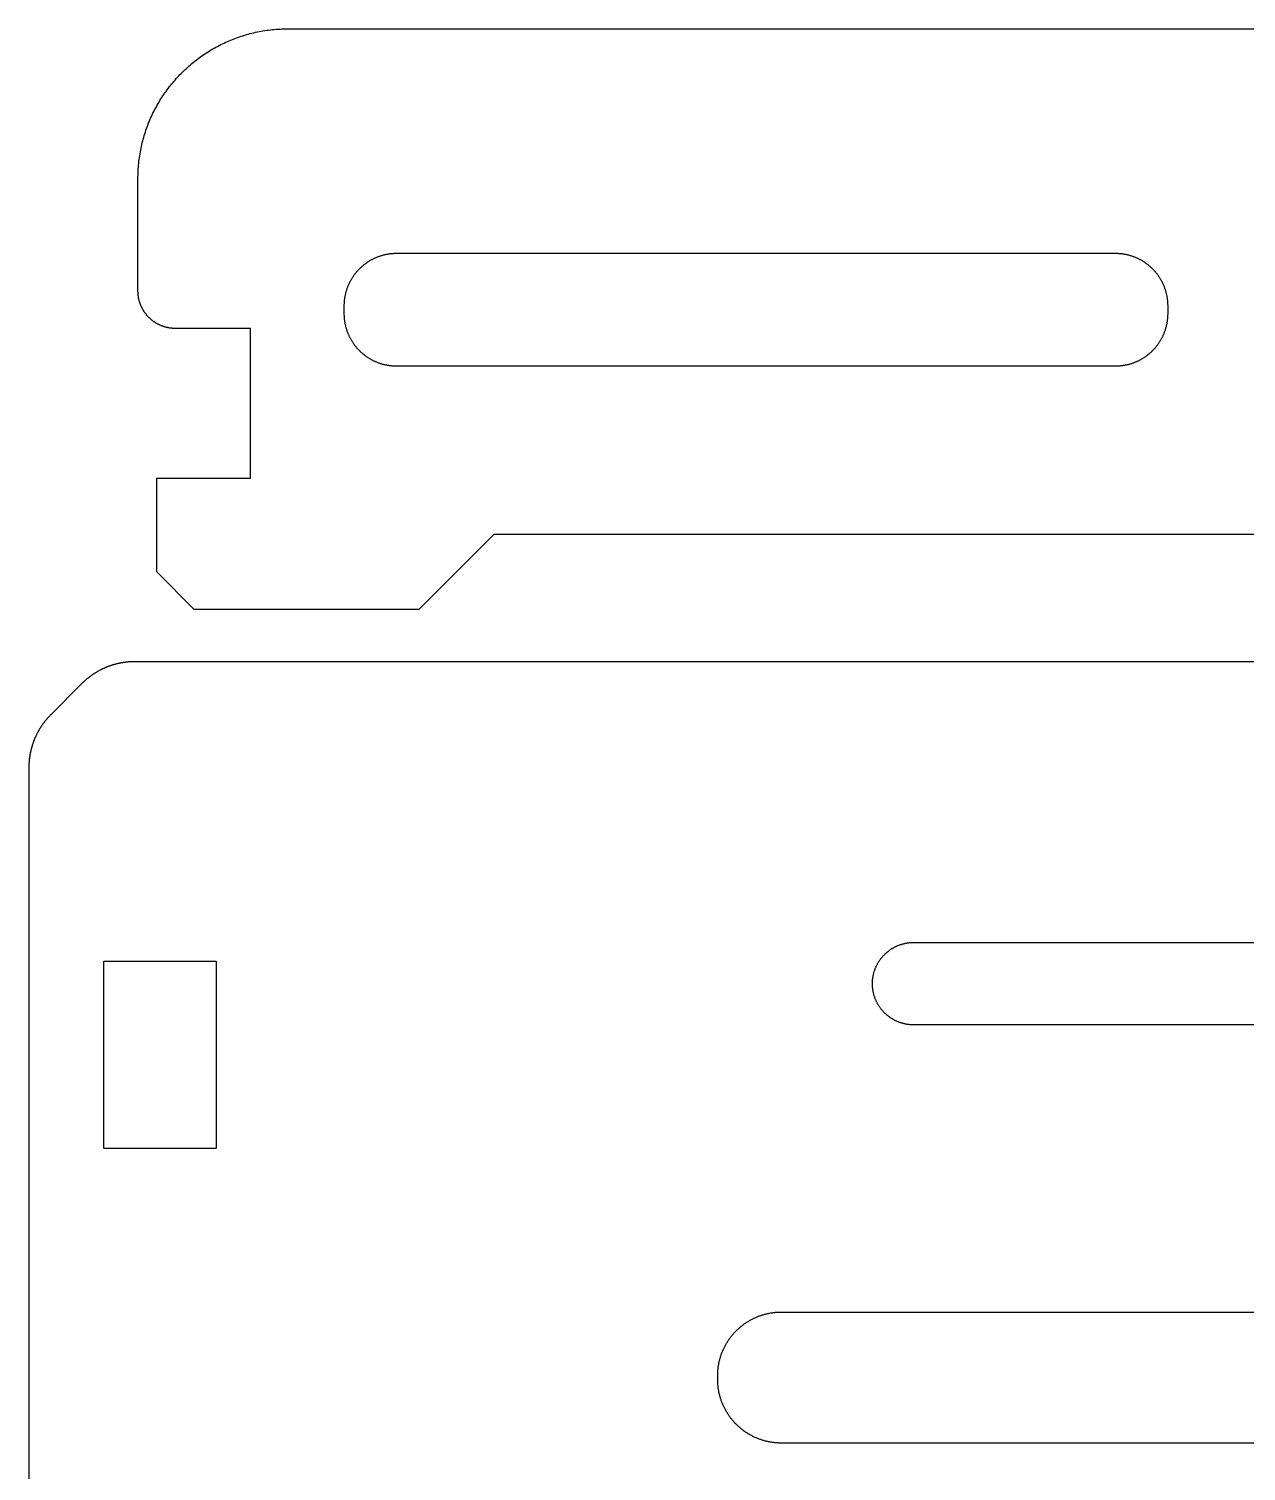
# Model space of a CAD drawing. Extents: x -66 to 66, y -41 to 41.
# Drawn here: x -65.5 to -33, y 1.94 to 40.45 of the extents above; entities that cross this region are included whole.
import ezdxf

# ---------------------------------------------------------------- set-up
doc = ezdxf.new("R2010")
doc.units = 0
doc.layers.add('LAYER_1', color=7, linetype='CONTINUOUS')

# ---------------------------------------------------------------- blocks, each defined once
blk = doc.blocks.new('BLOCK_3')
at = {"layer": 'LAYER_1', "color": 7}
blk.add_polyline3d([(-61.5864, 32.4474, 0), (-61.5994, 32.4475, 0), (-61.6124, 32.4477, 0), (-61.6254, 32.4481, 0), (-61.6383, 32.4487, 0), (-61.6511, 32.4494, 0), (-61.664, 32.4503, 0), (-61.6767, 32.4514, 0), (-61.6895, 32.4526, 0), (-61.7021, 32.454, 0), (-61.7148, 32.4555, 0), (-61.7274, 32.4572, 0), (-61.7399, 32.4591, 0), (-61.7524, 32.4611, 0), (-61.7648, 32.4632, 0), (-61.7772, 32.4656, 0), (-61.7895, 32.468, 0), (-61.8018, 32.4706, 0), (-61.814, 32.4734, 0), (-61.8261, 32.4763, 0), (-61.8382, 32.4793, 0), (-61.8503, 32.4826, 0), (-61.8622, 32.4859, 0), (-61.8742, 32.4894, 0), (-61.886, 32.493, 0), (-61.8978, 32.4968, 0), (-61.9095, 32.5007, 0), (-61.9212, 32.5048, 0), (-61.9328, 32.509, 0), (-61.9443, 32.5133, 0), (-61.9558, 32.5178, 0), (-61.9672, 32.5224, 0), (-61.9785, 32.5272, 0), (-61.9897, 32.532, 0), (-62.0009, 32.5371, 0), (-62.012, 32.5422, 0), (-62.0231, 32.5475, 0), (-62.034, 32.5529, 0), (-62.0449, 32.5584, 0), (-62.0557, 32.5641, 0), (-62.0664, 32.5699, 0), (-62.0771, 32.5758, 0), (-62.0876, 32.5819, 0), (-62.0981, 32.588, 0), (-62.1085, 32.5943, 0), (-62.1188, 32.6007, 0), (-62.1291, 32.6073, 0), (-62.1392, 32.6139, 0), (-62.1493, 32.6207, 0), (-62.1593, 32.6276, 0), (-62.1692, 32.6346, 0), (-62.179, 32.6418, 0), (-62.1887, 32.649, 0), (-62.1983, 32.6564, 0), (-62.2078, 32.6638, 0), (-62.2173, 32.6714, 0), (-62.2266, 32.6791, 0), (-62.2358, 32.6869, 0), (-62.245, 32.6948, 0), (-62.254, 32.7029, 0), (-62.263, 32.711, 0), (-62.2718, 32.7192, 0), (-62.2806, 32.7276, 0), (-62.2892, 32.736, 0), (-62.2978, 32.7446, 0), (-62.3062, 32.7532, 0), (-62.3146, 32.762, 0), (-62.3228, 32.7708, 0), (-62.3309, 32.7798, 0), (-62.339, 32.7888, 0), (-62.3469, 32.798, 0), (-62.3547, 32.8072, 0), (-62.3624, 32.8166, 0), (-62.37, 32.826, 0), (-62.3774, 32.8355, 0), (-62.3848, 32.8451, 0), (-62.392, 32.8548, 0), (-62.3992, 32.8646, 0), (-62.4062, 32.8745, 0), (-62.4131, 32.8845, 0), (-62.4199, 32.8946, 0), (-62.4265, 32.9047, 0), (-62.4331, 32.915, 0), (-62.4395, 32.9253, 0), (-62.4458, 32.9357, 0), (-62.4519, 32.9462, 0), (-62.458, 32.9567, 0), (-62.4639, 32.9674, 0), (-62.4697, 32.9781, 0), (-62.4754, 32.9889, 0), (-62.4809, 32.9998, 0), (-62.4863, 33.0107, 0), (-62.4916, 33.0218, 0), (-62.4967, 33.0329, 0), (-62.5018, 33.0441, 0), (-62.5066, 33.0553, 0), (-62.5114, 33.0666, 0), (-62.516, 33.078, 0), (-62.5205, 33.0895, 0), (-62.5248, 33.101, 0), (-62.529, 33.1126, 0), (-62.5331, 33.1243, 0), (-62.537, 33.136, 0), (-62.5408, 33.1478, 0), (-62.5444, 33.1596, 0), (-62.5479, 33.1716, 0), (-62.5512, 33.1835, 0), (-62.5545, 33.1956, 0), (-62.5575, 33.2077, 0), (-62.5604, 33.2198, 0), (-62.5632, 33.232, 0), (-62.5658, 33.2443, 0), (-62.5683, 33.2566, 0), (-62.5706, 33.269, 0), (-62.5727, 33.2814, 0), (-62.5747, 33.2939, 0), (-62.5766, 33.3064, 0), (-62.5783, 33.319, 0), (-62.5798, 33.3317, 0), (-62.5812, 33.3443, 0), (-62.5824, 33.3571, 0), (-62.5835, 33.3698, 0), (-62.5844, 33.3827, 0), (-62.5851, 33.3955, 0), (-62.5857, 33.4084, 0), (-62.5861, 33.4214, 0), (-62.5863, 33.4344, 0), (-62.5864, 33.4474, 0)], dxfattribs=at)
blk = doc.blocks.new('BLOCK_4')
at = {"layer": 'LAYER_1', "color": 7}
blk.add_lwpolyline([(-62.586, 33.447), (-62.586, 36.447)], dxfattribs=at)
blk = doc.blocks.new('BLOCK_5')
at = {"layer": 'LAYER_1', "color": 7}
blk.add_polyline3d([(-62.5864, 36.4474, 0), (-62.5861, 36.4995, 0), (-62.5851, 36.5514, 0), (-62.5834, 36.6032, 0), (-62.5811, 36.6548, 0), (-62.5782, 36.7063, 0), (-62.5746, 36.7575, 0), (-62.5703, 36.8086, 0), (-62.5654, 36.8595, 0), (-62.5599, 36.9102, 0), (-62.5538, 36.9608, 0), (-62.547, 37.0111, 0), (-62.5396, 37.0612, 0), (-62.5316, 37.1112, 0), (-62.523, 37.1609, 0), (-62.5137, 37.2104, 0), (-62.5039, 37.2597, 0), (-62.4934, 37.3087, 0), (-62.4824, 37.3576, 0), (-62.4708, 37.4062, 0), (-62.4585, 37.4546, 0), (-62.4457, 37.5027, 0), (-62.4323, 37.5506, 0), (-62.4184, 37.5983, 0), (-62.4038, 37.6457, 0), (-62.3887, 37.6929, 0), (-62.373, 37.7398, 0), (-62.3568, 37.7865, 0), (-62.34, 37.8328, 0), (-62.3226, 37.879, 0), (-62.3047, 37.9248, 0), (-62.2863, 37.9704, 0), (-62.2673, 38.0157, 0), (-62.2478, 38.0607, 0), (-62.2277, 38.1054, 0), (-62.2071, 38.1498, 0), (-62.186, 38.1939, 0), (-62.1643, 38.2378, 0), (-62.1422, 38.2813, 0), (-62.1195, 38.3245, 0), (-62.0963, 38.3674, 0), (-62.0727, 38.41, 0), (-62.0485, 38.4522, 0), (-62.0238, 38.4942, 0), (-61.9986, 38.5358, 0), (-61.973, 38.5771, 0), (-61.9468, 38.618, 0), (-61.9202, 38.6586, 0), (-61.8931, 38.6989, 0), (-61.8655, 38.7388, 0), (-61.8374, 38.7783, 0), (-61.8089, 38.8175, 0), (-61.7799, 38.8564, 0), (-61.7505, 38.8949, 0), (-61.7206, 38.933, 0), (-61.6903, 38.9707, 0), (-61.6595, 39.008, 0), (-61.6283, 39.045, 0), (-61.5966, 39.0816, 0), (-61.5645, 39.1178, 0), (-61.532, 39.1536, 0), (-61.499, 39.189, 0), (-61.4657, 39.2241, 0), (-61.4319, 39.2587, 0), (-61.3977, 39.2929, 0), (-61.3631, 39.3266, 0), (-61.3281, 39.36, 0), (-61.2927, 39.393, 0), (-61.2569, 39.4255, 0), (-61.2207, 39.4576, 0), (-61.1841, 39.4892, 0), (-61.1471, 39.5205, 0), (-61.1097, 39.5512, 0), (-61.072, 39.5816, 0), (-61.0339, 39.6115, 0), (-60.9954, 39.6409, 0), (-60.9566, 39.6699, 0), (-60.9174, 39.6984, 0), (-60.8778, 39.7264, 0), (-60.8379, 39.754, 0), (-60.7977, 39.7811, 0), (-60.7571, 39.8078, 0), (-60.7161, 39.8339, 0), (-60.6748, 39.8596, 0), (-60.6332, 39.8848, 0), (-60.5913, 39.9094, 0), (-60.549, 39.9336, 0), (-60.5064, 39.9573, 0), (-60.4635, 39.9805, 0), (-60.4203, 40.0032, 0), (-60.3768, 40.0253, 0), (-60.333, 40.0469, 0), (-60.2888, 40.0681, 0), (-60.2444, 40.0887, 0), (-60.1997, 40.1087, 0), (-60.1547, 40.1282, 0), (-60.1094, 40.1472, 0), (-60.0638, 40.1657, 0), (-60.018, 40.1836, 0), (-59.9719, 40.2009, 0), (-59.9255, 40.2177, 0), (-59.8788, 40.234, 0), (-59.8319, 40.2497, 0), (-59.7848, 40.2648, 0), (-59.7374, 40.2793, 0), (-59.6897, 40.2933, 0), (-59.6418, 40.3067, 0), (-59.5936, 40.3195, 0), (-59.5452, 40.3317, 0), (-59.4966, 40.3434, 0), (-59.4478, 40.3544, 0), (-59.3987, 40.3649, 0), (-59.3494, 40.3747, 0), (-59.2999, 40.3839, 0), (-59.2502, 40.3926, 0), (-59.2003, 40.4006, 0), (-59.1501, 40.408, 0), (-59.0998, 40.4147, 0), (-59.0493, 40.4209, 0), (-58.9986, 40.4264, 0), (-58.9477, 40.4313, 0), (-58.8966, 40.4355, 0), (-58.8453, 40.4391, 0), (-58.7939, 40.4421, 0), (-58.7423, 40.4444, 0), (-58.6905, 40.4461, 0), (-58.6385, 40.447, 0), (-58.5864, 40.4474, 0)], dxfattribs=at)
blk = doc.blocks.new('BLOCK_6')
at = {"layer": 'LAYER_1', "color": 7}
blk.add_lwpolyline([(-58.586, 40.447), (-5.586, 40.447)], dxfattribs=at)
blk = doc.blocks.new('BLOCK_17')
at = {"layer": 'LAYER_1', "color": 7}
blk.add_lwpolyline([(-11.381, 26.947), (-53.086, 26.947)], dxfattribs=at)
blk = doc.blocks.new('BLOCK_18')
at = {"layer": 'LAYER_1', "color": 7}
blk.add_lwpolyline([(-53.086, 26.947), (-55.086, 24.947)], dxfattribs=at)
blk = doc.blocks.new('BLOCK_19')
at = {"layer": 'LAYER_1', "color": 7}
blk.add_lwpolyline([(-55.086, 24.947), (-61.086, 24.947)], dxfattribs=at)
blk = doc.blocks.new('BLOCK_20')
at = {"layer": 'LAYER_1', "color": 7}
blk.add_lwpolyline([(-61.086, 24.947), (-62.086, 25.947)], dxfattribs=at)
blk = doc.blocks.new('BLOCK_21')
at = {"layer": 'LAYER_1', "color": 7}
blk.add_lwpolyline([(-62.086, 25.947), (-62.086, 28.447)], dxfattribs=at)
blk = doc.blocks.new('BLOCK_22')
at = {"layer": 'LAYER_1', "color": 7}
blk.add_lwpolyline([(-62.086, 28.447), (-59.586, 28.447)], dxfattribs=at)
blk = doc.blocks.new('BLOCK_23')
at = {"layer": 'LAYER_1', "color": 7}
blk.add_lwpolyline([(-59.586, 28.447), (-59.586, 32.447)], dxfattribs=at)
blk = doc.blocks.new('BLOCK_24')
at = {"layer": 'LAYER_1', "color": 7}
blk.add_lwpolyline([(-59.586, 32.447), (-61.586, 32.447)], dxfattribs=at)
blk = doc.blocks.new('BLOCK_49')
at = {"layer": 'LAYER_1', "color": 1}
blk.add_lwpolyline([(-36.486, 34.447), (-55.686, 34.447)], dxfattribs=at)
blk = doc.blocks.new('BLOCK_50')
at = {"layer": 'LAYER_1', "color": 1}
blk.add_polyline3d([(-55.6864, 34.4474, 0), (-55.7047, 34.4473, 0), (-55.7228, 34.4469, 0), (-55.741, 34.4463, 0), (-55.759, 34.4455, 0), (-55.777, 34.4445, 0), (-55.795, 34.4432, 0), (-55.8129, 34.4417, 0), (-55.8307, 34.44, 0), (-55.8484, 34.4381, 0), (-55.8661, 34.436, 0), (-55.8837, 34.4336, 0), (-55.9013, 34.431, 0), (-55.9187, 34.4282, 0), (-55.9361, 34.4252, 0), (-55.9535, 34.4219, 0), (-55.9707, 34.4185, 0), (-55.9879, 34.4148, 0), (-56.005, 34.411, 0), (-56.022, 34.4069, 0), (-56.0389, 34.4026, 0), (-56.0558, 34.3981, 0), (-56.0726, 34.3934, 0), (-56.0892, 34.3886, 0), (-56.1058, 34.3835, 0), (-56.1224, 34.3782, 0), (-56.1388, 34.3727, 0), (-56.1551, 34.367, 0), (-56.1713, 34.3611, 0), (-56.1875, 34.3551, 0), (-56.2035, 34.3488, 0), (-56.2195, 34.3423, 0), (-56.2353, 34.3357, 0), (-56.2511, 34.3288, 0), (-56.2667, 34.3218, 0), (-56.2823, 34.3146, 0), (-56.2977, 34.3072, 0), (-56.3131, 34.2997, 0), (-56.3283, 34.2919, 0), (-56.3434, 34.284, 0), (-56.3584, 34.2759, 0), (-56.3733, 34.2676, 0), (-56.3881, 34.2591, 0), (-56.4028, 34.2505, 0), (-56.4174, 34.2416, 0), (-56.4318, 34.2327, 0), (-56.4461, 34.2235, 0), (-56.4604, 34.2142, 0), (-56.4744, 34.2047, 0), (-56.4884, 34.1951, 0), (-56.5023, 34.1852, 0), (-56.516, 34.1753, 0), (-56.5296, 34.1651, 0), (-56.543, 34.1548, 0), (-56.5564, 34.1443, 0), (-56.5696, 34.1337, 0), (-56.5827, 34.123, 0), (-56.5956, 34.112, 0), (-56.6084, 34.1009, 0), (-56.6211, 34.0897, 0), (-56.6336, 34.0783, 0), (-56.646, 34.0668, 0), (-56.6583, 34.0551, 0), (-56.6704, 34.0433, 0), (-56.6823, 34.0313, 0), (-56.6942, 34.0192, 0), (-56.7058, 34.007, 0), (-56.7174, 33.9946, 0), (-56.7288, 33.982, 0), (-56.74, 33.9694, 0), (-56.7511, 33.9566, 0), (-56.762, 33.9436, 0), (-56.7728, 33.9305, 0), (-56.7834, 33.9173, 0), (-56.7938, 33.904, 0), (-56.8042, 33.8905, 0), (-56.8143, 33.8769, 0), (-56.8243, 33.8632, 0), (-56.8341, 33.8494, 0), (-56.8437, 33.8354, 0), (-56.8532, 33.8213, 0), (-56.8626, 33.8071, 0), (-56.8717, 33.7928, 0), (-56.8807, 33.7783, 0), (-56.8895, 33.7638, 0), (-56.8981, 33.7491, 0), (-56.9066, 33.7343, 0), (-56.9149, 33.7194, 0), (-56.923, 33.7044, 0), (-56.9309, 33.6892, 0), (-56.9387, 33.674, 0), (-56.9463, 33.6587, 0), (-56.9537, 33.6432, 0), (-56.9609, 33.6277, 0), (-56.9679, 33.612, 0), (-56.9747, 33.5963, 0), (-56.9814, 33.5804, 0), (-56.9878, 33.5645, 0), (-56.9941, 33.5484, 0), (-57.0002, 33.5323, 0), (-57.006, 33.5161, 0), (-57.0117, 33.4997, 0), (-57.0172, 33.4833, 0), (-57.0225, 33.4668, 0), (-57.0276, 33.4502, 0), (-57.0325, 33.4335, 0), (-57.0372, 33.4168, 0), (-57.0417, 33.3999, 0), (-57.0459, 33.383, 0), (-57.05, 33.366, 0), (-57.0539, 33.3489, 0), (-57.0575, 33.3317, 0), (-57.061, 33.3144, 0), (-57.0642, 33.2971, 0), (-57.0672, 33.2797, 0), (-57.07, 33.2622, 0), (-57.0726, 33.2447, 0), (-57.075, 33.2271, 0), (-57.0771, 33.2094, 0), (-57.0791, 33.1916, 0), (-57.0808, 33.1738, 0), (-57.0823, 33.1559, 0), (-57.0835, 33.138, 0), (-57.0846, 33.12, 0), (-57.0854, 33.1019, 0), (-57.086, 33.0838, 0), (-57.0863, 33.0656, 0), (-57.0864, 33.0474, 0)], dxfattribs=at)
blk = doc.blocks.new('BLOCK_51')
at = {"layer": 'LAYER_1', "color": 1}
blk.add_lwpolyline([(-57.086, 33.047), (-57.086, 32.847)], dxfattribs=at)
blk = doc.blocks.new('BLOCK_52')
at = {"layer": 'LAYER_1', "color": 1}
blk.add_polyline3d([(-57.0864, 32.8474, 0), (-57.0863, 32.8291, 0), (-57.086, 32.811, 0), (-57.0854, 32.7928, 0), (-57.0846, 32.7748, 0), (-57.0835, 32.7568, 0), (-57.0823, 32.7388, 0), (-57.0808, 32.7209, 0), (-57.0791, 32.7031, 0), (-57.0771, 32.6854, 0), (-57.075, 32.6677, 0), (-57.0726, 32.6501, 0), (-57.07, 32.6325, 0), (-57.0672, 32.6151, 0), (-57.0642, 32.5977, 0), (-57.061, 32.5803, 0), (-57.0575, 32.5631, 0), (-57.0539, 32.5459, 0), (-57.05, 32.5288, 0), (-57.0459, 32.5118, 0), (-57.0417, 32.4949, 0), (-57.0372, 32.478, 0), (-57.0325, 32.4612, 0), (-57.0276, 32.4446, 0), (-57.0225, 32.428, 0), (-57.0172, 32.4114, 0), (-57.0117, 32.395, 0), (-57.006, 32.3787, 0), (-57.0002, 32.3625, 0), (-56.9941, 32.3463, 0), (-56.9878, 32.3303, 0), (-56.9814, 32.3143, 0), (-56.9747, 32.2985, 0), (-56.9679, 32.2827, 0), (-56.9609, 32.2671, 0), (-56.9537, 32.2515, 0), (-56.9463, 32.2361, 0), (-56.9387, 32.2207, 0), (-56.9309, 32.2055, 0), (-56.923, 32.1904, 0), (-56.9149, 32.1754, 0), (-56.9066, 32.1605, 0), (-56.8981, 32.1457, 0), (-56.8895, 32.131, 0), (-56.8807, 32.1164, 0), (-56.8717, 32.102, 0), (-56.8626, 32.0877, 0), (-56.8532, 32.0734, 0), (-56.8437, 32.0594, 0), (-56.8341, 32.0454, 0), (-56.8243, 32.0315, 0), (-56.8143, 32.0178, 0), (-56.8042, 32.0042, 0), (-56.7938, 31.9908, 0), (-56.7834, 31.9774, 0), (-56.7728, 31.9642, 0), (-56.762, 31.9511, 0), (-56.7511, 31.9382, 0), (-56.74, 31.9254, 0), (-56.7288, 31.9127, 0), (-56.7174, 31.9002, 0), (-56.7058, 31.8878, 0), (-56.6942, 31.8755, 0), (-56.6823, 31.8634, 0), (-56.6704, 31.8515, 0), (-56.6583, 31.8396, 0), (-56.646, 31.828, 0), (-56.6336, 31.8164, 0), (-56.6211, 31.805, 0), (-56.6084, 31.7938, 0), (-56.5956, 31.7827, 0), (-56.5827, 31.7718, 0), (-56.5696, 31.761, 0), (-56.5564, 31.7504, 0), (-56.543, 31.74, 0), (-56.5296, 31.7296, 0), (-56.516, 31.7195, 0), (-56.5023, 31.7095, 0), (-56.4884, 31.6997, 0), (-56.4744, 31.6901, 0), (-56.4604, 31.6806, 0), (-56.4461, 31.6712, 0), (-56.4318, 31.6621, 0), (-56.4174, 31.6531, 0), (-56.4028, 31.6443, 0), (-56.3881, 31.6357, 0), (-56.3733, 31.6272, 0), (-56.3584, 31.6189, 0), (-56.3434, 31.6108, 0), (-56.3283, 31.6029, 0), (-56.3131, 31.5951, 0), (-56.2977, 31.5875, 0), (-56.2823, 31.5801, 0), (-56.2667, 31.5729, 0), (-56.2511, 31.5659, 0), (-56.2353, 31.5591, 0), (-56.2195, 31.5524, 0), (-56.2035, 31.546, 0), (-56.1875, 31.5397, 0), (-56.1713, 31.5336, 0), (-56.1551, 31.5278, 0), (-56.1388, 31.5221, 0), (-56.1224, 31.5166, 0), (-56.1058, 31.5113, 0), (-56.0892, 31.5062, 0), (-56.0726, 31.5013, 0), (-56.0558, 31.4966, 0), (-56.0389, 31.4921, 0), (-56.022, 31.4879, 0), (-56.005, 31.4838, 0), (-55.9879, 31.4799, 0), (-55.9707, 31.4763, 0), (-55.9535, 31.4728, 0), (-55.9361, 31.4696, 0), (-55.9187, 31.4666, 0), (-55.9013, 31.4638, 0), (-55.8837, 31.4612, 0), (-55.8661, 31.4588, 0), (-55.8484, 31.4567, 0), (-55.8307, 31.4547, 0), (-55.8129, 31.453, 0), (-55.795, 31.4515, 0), (-55.777, 31.4503, 0), (-55.759, 31.4492, 0), (-55.741, 31.4484, 0), (-55.7228, 31.4478, 0), (-55.7047, 31.4475, 0), (-55.6864, 31.4474, 0)], dxfattribs=at)
blk = doc.blocks.new('BLOCK_53')
at = {"layer": 'LAYER_1', "color": 1}
blk.add_lwpolyline([(-55.686, 31.447), (-36.486, 31.447)], dxfattribs=at)
blk = doc.blocks.new('BLOCK_54')
at = {"layer": 'LAYER_1', "color": 1}
blk.add_polyline3d([(-36.4864, 31.4474, 0), (-36.4682, 31.4475, 0), (-36.45, 31.4478, 0), (-36.4319, 31.4484, 0), (-36.4138, 31.4492, 0), (-36.3958, 31.4503, 0), (-36.3779, 31.4515, 0), (-36.36, 31.453, 0), (-36.3422, 31.4547, 0), (-36.3244, 31.4567, 0), (-36.3067, 31.4588, 0), (-36.2891, 31.4612, 0), (-36.2716, 31.4638, 0), (-36.2541, 31.4666, 0), (-36.2367, 31.4696, 0), (-36.2194, 31.4728, 0), (-36.2021, 31.4763, 0), (-36.1849, 31.4799, 0), (-36.1679, 31.4838, 0), (-36.1508, 31.4879, 0), (-36.1339, 31.4921, 0), (-36.117, 31.4966, 0), (-36.1003, 31.5013, 0), (-36.0836, 31.5062, 0), (-36.067, 31.5113, 0), (-36.0505, 31.5166, 0), (-36.0341, 31.5221, 0), (-36.0177, 31.5278, 0), (-36.0015, 31.5336, 0), (-35.9854, 31.5397, 0), (-35.9693, 31.546, 0), (-35.9534, 31.5524, 0), (-35.9375, 31.5591, 0), (-35.9218, 31.5659, 0), (-35.9061, 31.5729, 0), (-35.8906, 31.5801, 0), (-35.8751, 31.5875, 0), (-35.8598, 31.5951, 0), (-35.8446, 31.6029, 0), (-35.8294, 31.6108, 0), (-35.8144, 31.6189, 0), (-35.7995, 31.6272, 0), (-35.7847, 31.6357, 0), (-35.77, 31.6443, 0), (-35.7555, 31.6531, 0), (-35.741, 31.6621, 0), (-35.7267, 31.6712, 0), (-35.7125, 31.6806, 0), (-35.6984, 31.6901, 0), (-35.6844, 31.6997, 0), (-35.6706, 31.7095, 0), (-35.6569, 31.7195, 0), (-35.6433, 31.7296, 0), (-35.6298, 31.74, 0), (-35.6165, 31.7504, 0), (-35.6033, 31.761, 0), (-35.5902, 31.7718, 0), (-35.5772, 31.7827, 0), (-35.5644, 31.7938, 0), (-35.5518, 31.805, 0), (-35.5392, 31.8164, 0), (-35.5268, 31.828, 0), (-35.5146, 31.8396, 0), (-35.5025, 31.8515, 0), (-35.4905, 31.8634, 0), (-35.4787, 31.8755, 0), (-35.467, 31.8878, 0), (-35.4555, 31.9002, 0), (-35.4441, 31.9127, 0), (-35.4329, 31.9254, 0), (-35.4218, 31.9382, 0), (-35.4108, 31.9511, 0), (-35.4001, 31.9642, 0), (-35.3895, 31.9774, 0), (-35.379, 31.9908, 0), (-35.3687, 32.0042, 0), (-35.3585, 32.0178, 0), (-35.3486, 32.0315, 0), (-35.3388, 32.0454, 0), (-35.3291, 32.0594, 0), (-35.3196, 32.0734, 0), (-35.3103, 32.0877, 0), (-35.3011, 32.102, 0), (-35.2922, 32.1164, 0), (-35.2833, 32.131, 0), (-35.2747, 32.1457, 0), (-35.2662, 32.1605, 0), (-35.2579, 32.1754, 0), (-35.2498, 32.1904, 0), (-35.2419, 32.2055, 0), (-35.2341, 32.2207, 0), (-35.2266, 32.2361, 0), (-35.2192, 32.2515, 0), (-35.212, 32.2671, 0), (-35.205, 32.2827, 0), (-35.1981, 32.2985, 0), (-35.1915, 32.3143, 0), (-35.185, 32.3303, 0), (-35.1788, 32.3463, 0), (-35.1727, 32.3625, 0), (-35.1668, 32.3787, 0), (-35.1611, 32.395, 0), (-35.1556, 32.4114, 0), (-35.1503, 32.428, 0), (-35.1452, 32.4446, 0), (-35.1404, 32.4612, 0), (-35.1357, 32.478, 0), (-35.1312, 32.4949, 0), (-35.1269, 32.5118, 0), (-35.1228, 32.5288, 0), (-35.119, 32.5459, 0), (-35.1153, 32.5631, 0), (-35.1119, 32.5803, 0), (-35.1086, 32.5977, 0), (-35.1056, 32.6151, 0), (-35.1028, 32.6325, 0), (-35.1002, 32.6501, 0), (-35.0978, 32.6677, 0), (-35.0957, 32.6854, 0), (-35.0938, 32.7031, 0), (-35.0921, 32.7209, 0), (-35.0906, 32.7388, 0), (-35.0893, 32.7568, 0), (-35.0883, 32.7748, 0), (-35.0875, 32.7928, 0), (-35.0869, 32.811, 0), (-35.0865, 32.8291, 0), (-35.0864, 32.8474, 0)], dxfattribs=at)
blk = doc.blocks.new('BLOCK_55')
at = {"layer": 'LAYER_1', "color": 1}
blk.add_lwpolyline([(-35.086, 32.847), (-35.086, 33.047)], dxfattribs=at)
blk = doc.blocks.new('BLOCK_56')
at = {"layer": 'LAYER_1', "color": 1}
blk.add_polyline3d([(-35.0864, 33.0474, 0), (-35.0865, 33.0656, 0), (-35.0869, 33.0838, 0), (-35.0875, 33.1019, 0), (-35.0883, 33.12, 0), (-35.0893, 33.138, 0), (-35.0906, 33.1559, 0), (-35.0921, 33.1738, 0), (-35.0938, 33.1916, 0), (-35.0957, 33.2094, 0), (-35.0978, 33.2271, 0), (-35.1002, 33.2447, 0), (-35.1028, 33.2622, 0), (-35.1056, 33.2797, 0), (-35.1086, 33.2971, 0), (-35.1119, 33.3144, 0), (-35.1153, 33.3317, 0), (-35.119, 33.3489, 0), (-35.1228, 33.366, 0), (-35.1269, 33.383, 0), (-35.1312, 33.3999, 0), (-35.1357, 33.4168, 0), (-35.1404, 33.4335, 0), (-35.1452, 33.4502, 0), (-35.1503, 33.4668, 0), (-35.1556, 33.4833, 0), (-35.1611, 33.4997, 0), (-35.1668, 33.5161, 0), (-35.1727, 33.5323, 0), (-35.1788, 33.5484, 0), (-35.185, 33.5645, 0), (-35.1915, 33.5804, 0), (-35.1981, 33.5963, 0), (-35.205, 33.612, 0), (-35.212, 33.6277, 0), (-35.2192, 33.6432, 0), (-35.2266, 33.6587, 0), (-35.2341, 33.674, 0), (-35.2419, 33.6892, 0), (-35.2498, 33.7044, 0), (-35.2579, 33.7194, 0), (-35.2662, 33.7343, 0), (-35.2747, 33.7491, 0), (-35.2833, 33.7638, 0), (-35.2922, 33.7783, 0), (-35.3011, 33.7928, 0), (-35.3103, 33.8071, 0), (-35.3196, 33.8213, 0), (-35.3291, 33.8354, 0), (-35.3388, 33.8494, 0), (-35.3486, 33.8632, 0), (-35.3585, 33.8769, 0), (-35.3687, 33.8905, 0), (-35.379, 33.904, 0), (-35.3895, 33.9173, 0), (-35.4001, 33.9305, 0), (-35.4108, 33.9436, 0), (-35.4218, 33.9566, 0), (-35.4329, 33.9694, 0), (-35.4441, 33.982, 0), (-35.4555, 33.9946, 0), (-35.467, 34.007, 0), (-35.4787, 34.0192, 0), (-35.4905, 34.0313, 0), (-35.5025, 34.0433, 0), (-35.5146, 34.0551, 0), (-35.5268, 34.0668, 0), (-35.5392, 34.0783, 0), (-35.5518, 34.0897, 0), (-35.5644, 34.1009, 0), (-35.5772, 34.112, 0), (-35.5902, 34.123, 0), (-35.6033, 34.1337, 0), (-35.6165, 34.1443, 0), (-35.6298, 34.1548, 0), (-35.6433, 34.1651, 0), (-35.6569, 34.1753, 0), (-35.6706, 34.1852, 0), (-35.6844, 34.1951, 0), (-35.6984, 34.2047, 0), (-35.7125, 34.2142, 0), (-35.7267, 34.2235, 0), (-35.741, 34.2327, 0), (-35.7555, 34.2416, 0), (-35.77, 34.2505, 0), (-35.7847, 34.2591, 0), (-35.7995, 34.2676, 0), (-35.8144, 34.2759, 0), (-35.8294, 34.284, 0), (-35.8446, 34.2919, 0), (-35.8598, 34.2997, 0), (-35.8751, 34.3072, 0), (-35.8906, 34.3146, 0), (-35.9061, 34.3218, 0), (-35.9218, 34.3288, 0), (-35.9375, 34.3357, 0), (-35.9534, 34.3423, 0), (-35.9693, 34.3488, 0), (-35.9854, 34.3551, 0), (-36.0015, 34.3611, 0), (-36.0177, 34.367, 0), (-36.0341, 34.3727, 0), (-36.0505, 34.3782, 0), (-36.067, 34.3835, 0), (-36.0836, 34.3886, 0), (-36.1003, 34.3934, 0), (-36.117, 34.3981, 0), (-36.1339, 34.4026, 0), (-36.1508, 34.4069, 0), (-36.1679, 34.411, 0), (-36.1849, 34.4148, 0), (-36.2021, 34.4185, 0), (-36.2194, 34.4219, 0), (-36.2367, 34.4252, 0), (-36.2541, 34.4282, 0), (-36.2716, 34.431, 0), (-36.2891, 34.4336, 0), (-36.3067, 34.436, 0), (-36.3244, 34.4381, 0), (-36.3422, 34.44, 0), (-36.36, 34.4417, 0), (-36.3779, 34.4432, 0), (-36.3958, 34.4445, 0), (-36.4138, 34.4455, 0), (-36.4319, 34.4463, 0), (-36.45, 34.4469, 0), (-36.4682, 34.4473, 0), (-36.4864, 34.4474, 0)], dxfattribs=at)
blk = doc.blocks.new('BLOCK_91')
at = {"layer": 'LAYER_1', "color": 1}
blk.add_lwpolyline([(-63.5, 10.551), (-63.5, 15.551)], dxfattribs=at)
blk = doc.blocks.new('BLOCK_92')
at = {"layer": 'LAYER_1', "color": 1}
blk.add_lwpolyline([(-63.5, 15.551), (-60.5, 15.551)], dxfattribs=at)
blk = doc.blocks.new('BLOCK_93')
at = {"layer": 'LAYER_1', "color": 1}
blk.add_lwpolyline([(-60.5, 15.551), (-60.5, 10.551)], dxfattribs=at)
blk = doc.blocks.new('BLOCK_94')
at = {"layer": 'LAYER_1', "color": 1}
blk.add_lwpolyline([(-60.5, 10.551), (-63.5, 10.551)], dxfattribs=at)
blk = doc.blocks.new('BLOCK_119')
at = {"layer": 'LAYER_1', "color": 7}
blk.add_polyline3d([(-62.6716, 23.5506, 0), (-62.6841, 23.5506, 0), (-62.6966, 23.5505, 0), (-62.7091, 23.5503, 0), (-62.7216, 23.55, 0), (-62.7341, 23.5497, 0), (-62.7466, 23.5492, 0), (-62.7591, 23.5487, 0), (-62.7715, 23.5481, 0), (-62.784, 23.5475, 0), (-62.7964, 23.5467, 0), (-62.8088, 23.5459, 0), (-62.8213, 23.545, 0), (-62.8337, 23.5441, 0), (-62.846, 23.543, 0), (-62.8584, 23.5419, 0), (-62.8708, 23.5407, 0), (-62.8831, 23.5394, 0), (-62.8955, 23.5381, 0), (-62.9078, 23.5366, 0), (-62.9201, 23.5351, 0), (-62.9324, 23.5336, 0), (-62.9447, 23.5319, 0), (-62.957, 23.5302, 0), (-62.9692, 23.5284, 0), (-62.9814, 23.5265, 0), (-62.9937, 23.5245, 0), (-63.0059, 23.5225, 0), (-63.018, 23.5204, 0), (-63.0302, 23.5182, 0), (-63.0424, 23.516, 0), (-63.0545, 23.5136, 0), (-63.0666, 23.5112, 0), (-63.0787, 23.5088, 0), (-63.0908, 23.5062, 0), (-63.1028, 23.5036, 0), (-63.1149, 23.5009, 0), (-63.1269, 23.4981, 0), (-63.1389, 23.4953, 0), (-63.1509, 23.4924, 0), (-63.1628, 23.4894, 0), (-63.1747, 23.4863, 0), (-63.1867, 23.4832, 0), (-63.1985, 23.48, 0), (-63.2104, 23.4767, 0), (-63.2223, 23.4733, 0), (-63.2341, 23.4699, 0), (-63.2459, 23.4664, 0), (-63.2577, 23.4628, 0), (-63.2694, 23.4592, 0), (-63.2811, 23.4555, 0), (-63.2928, 23.4517, 0), (-63.3045, 23.4478, 0), (-63.3162, 23.4439, 0), (-63.3278, 23.4399, 0), (-63.3394, 23.4358, 0), (-63.351, 23.4317, 0), (-63.3625, 23.4275, 0), (-63.3741, 23.4232, 0), (-63.3856, 23.4189, 0), (-63.397, 23.4144, 0), (-63.4085, 23.4099, 0), (-63.4199, 23.4054, 0), (-63.4313, 23.4007, 0), (-63.4426, 23.396, 0), (-63.4539, 23.3913, 0), (-63.4652, 23.3864, 0), (-63.4765, 23.3815, 0), (-63.4877, 23.3765, 0), (-63.499, 23.3715, 0), (-63.5101, 23.3664, 0), (-63.5213, 23.3612, 0), (-63.5324, 23.3559, 0), (-63.5435, 23.3506, 0), (-63.5545, 23.3452, 0), (-63.5655, 23.3397, 0), (-63.5765, 23.3342, 0), (-63.5875, 23.3286, 0), (-63.5984, 23.3229, 0), (-63.6093, 23.3172, 0), (-63.6201, 23.3114, 0), (-63.6309, 23.3055, 0), (-63.6417, 23.2996, 0), (-63.6525, 23.2936, 0), (-63.6632, 23.2875, 0), (-63.6739, 23.2814, 0), (-63.6845, 23.2752, 0), (-63.6951, 23.2689, 0), (-63.7057, 23.2625, 0), (-63.7162, 23.2561, 0), (-63.7267, 23.2497, 0), (-63.7372, 23.2431, 0), (-63.7476, 23.2365, 0), (-63.758, 23.2299, 0), (-63.7683, 23.2231, 0), (-63.7786, 23.2163, 0), (-63.7889, 23.2095, 0), (-63.7991, 23.2025, 0), (-63.8093, 23.1955, 0), (-63.8194, 23.1885, 0), (-63.8295, 23.1813, 0), (-63.8396, 23.1741, 0), (-63.8496, 23.1669, 0), (-63.8596, 23.1596, 0), (-63.8695, 23.1522, 0), (-63.8794, 23.1447, 0), (-63.8893, 23.1372, 0), (-63.8991, 23.1296, 0), (-63.9088, 23.122, 0), (-63.9186, 23.1143, 0), (-63.9283, 23.1065, 0), (-63.9379, 23.0987, 0), (-63.9475, 23.0908, 0), (-63.957, 23.0828, 0), (-63.9665, 23.0748, 0), (-63.976, 23.0667, 0), (-63.9854, 23.0586, 0), (-63.9948, 23.0504, 0), (-64.0041, 23.0421, 0), (-64.0133, 23.0338, 0), (-64.0226, 23.0254, 0), (-64.0317, 23.0169, 0), (-64.0409, 23.0084, 0), (-64.05, 22.9998, 0), (-64.059, 22.9912, 0), (-64.068, 22.9824, 0), (-64.0769, 22.9737, 0), (-64.0858, 22.9648, 0)], dxfattribs=at)
blk = doc.blocks.new('BLOCK_120')
at = {"layer": 'LAYER_1', "color": 7}
blk.add_lwpolyline([(-64.086, 22.965), (-64.914, 22.136)], dxfattribs=at)
blk = doc.blocks.new('BLOCK_121')
at = {"layer": 'LAYER_1', "color": 7}
blk.add_polyline3d([(-64.9142, 22.1364, 0), (-64.923, 22.1275, 0), (-64.9318, 22.1186, 0), (-64.9405, 22.1096, 0), (-64.9492, 22.1006, 0), (-64.9577, 22.0915, 0), (-64.9663, 22.0824, 0), (-64.9747, 22.0732, 0), (-64.9831, 22.064, 0), (-64.9915, 22.0547, 0), (-64.9997, 22.0454, 0), (-65.0079, 22.036, 0), (-65.0161, 22.0266, 0), (-65.0242, 22.0172, 0), (-65.0322, 22.0077, 0), (-65.0402, 21.9981, 0), (-65.0481, 21.9885, 0), (-65.0559, 21.9789, 0), (-65.0637, 21.9692, 0), (-65.0714, 21.9595, 0), (-65.079, 21.9497, 0), (-65.0866, 21.9399, 0), (-65.0941, 21.9301, 0), (-65.1015, 21.9202, 0), (-65.1089, 21.9102, 0), (-65.1163, 21.9002, 0), (-65.1235, 21.8902, 0), (-65.1307, 21.8802, 0), (-65.1378, 21.8701, 0), (-65.1449, 21.8599, 0), (-65.1519, 21.8497, 0), (-65.1588, 21.8395, 0), (-65.1657, 21.8292, 0), (-65.1725, 21.8189, 0), (-65.1792, 21.8086, 0), (-65.1859, 21.7982, 0), (-65.1925, 21.7878, 0), (-65.199, 21.7773, 0), (-65.2055, 21.7668, 0), (-65.2119, 21.7563, 0), (-65.2183, 21.7457, 0), (-65.2245, 21.7351, 0), (-65.2307, 21.7245, 0), (-65.2369, 21.7138, 0), (-65.2429, 21.7031, 0), (-65.2489, 21.6924, 0), (-65.2549, 21.6816, 0), (-65.2608, 21.6708, 0), (-65.2666, 21.6599, 0), (-65.2723, 21.649, 0), (-65.278, 21.6381, 0), (-65.2836, 21.6272, 0), (-65.2891, 21.6162, 0), (-65.2946, 21.6052, 0), (-65.2999, 21.5941, 0), (-65.3053, 21.583, 0), (-65.3105, 21.5719, 0), (-65.3157, 21.5608, 0), (-65.3208, 21.5496, 0), (-65.3259, 21.5384, 0), (-65.3309, 21.5271, 0), (-65.3358, 21.5159, 0), (-65.3406, 21.5046, 0), (-65.3454, 21.4932, 0), (-65.3501, 21.4819, 0), (-65.3547, 21.4705, 0), (-65.3593, 21.4591, 0), (-65.3638, 21.4477, 0), (-65.3682, 21.4362, 0), (-65.3726, 21.4247, 0), (-65.3769, 21.4132, 0), (-65.3811, 21.4016, 0), (-65.3852, 21.39, 0), (-65.3893, 21.3784, 0), (-65.3933, 21.3668, 0), (-65.3972, 21.3552, 0), (-65.4011, 21.3435, 0), (-65.4048, 21.3318, 0), (-65.4086, 21.32, 0), (-65.4122, 21.3083, 0), (-65.4158, 21.2965, 0), (-65.4193, 21.2847, 0), (-65.4227, 21.2729, 0), (-65.4261, 21.261, 0), (-65.4293, 21.2492, 0), (-65.4325, 21.2373, 0), (-65.4357, 21.2254, 0), (-65.4387, 21.2134, 0), (-65.4417, 21.2015, 0), (-65.4446, 21.1895, 0), (-65.4475, 21.1775, 0), (-65.4503, 21.1655, 0), (-65.453, 21.1535, 0), (-65.4556, 21.1414, 0), (-65.4581, 21.1293, 0), (-65.4606, 21.1172, 0), (-65.463, 21.1051, 0), (-65.4653, 21.093, 0), (-65.4676, 21.0808, 0), (-65.4698, 21.0687, 0), (-65.4719, 21.0565, 0), (-65.4739, 21.0443, 0), (-65.4759, 21.0321, 0), (-65.4777, 21.0198, 0), (-65.4795, 21.0076, 0), (-65.4813, 20.9953, 0), (-65.4829, 20.983, 0), (-65.4845, 20.9708, 0), (-65.486, 20.9584, 0), (-65.4874, 20.9461, 0), (-65.4888, 20.9338, 0), (-65.4901, 20.9214, 0), (-65.4913, 20.9091, 0), (-65.4924, 20.8967, 0), (-65.4934, 20.8843, 0), (-65.4944, 20.8719, 0), (-65.4953, 20.8595, 0), (-65.4961, 20.847, 0), (-65.4968, 20.8346, 0), (-65.4975, 20.8222, 0), (-65.4981, 20.8097, 0), (-65.4986, 20.7972, 0), (-65.499, 20.7847, 0), (-65.4994, 20.7723, 0), (-65.4996, 20.7598, 0), (-65.4998, 20.7473, 0), (-65.5, 20.7347, 0), (-65.5, 20.7222, 0)], dxfattribs=at)
blk = doc.blocks.new('BLOCK_122')
at = {"layer": 'LAYER_1', "color": 7}
blk.add_lwpolyline([(-65.5, 20.722), (-65.5, -15.621)], dxfattribs=at)
blk = doc.blocks.new('BLOCK_147')
at = {"layer": 'LAYER_1', "color": 7}
blk.add_lwpolyline([(-19.514, 23.544), (-62.672, 23.551)], dxfattribs=at)
blk = doc.blocks.new('BLOCK_149')
at = {"layer": 'LAYER_1', "color": 1}
blk.add_lwpolyline([(-24.094, 13.854), (-41.868, 13.854)], dxfattribs=at)
blk = doc.blocks.new('BLOCK_150')
at = {"layer": 'LAYER_1', "color": 1}
blk.add_polyline3d([(-41.8678, 13.8538, 0), (-41.8683, 13.8538, 0), (-41.8688, 13.8538, 0), (-41.8693, 13.8538, 0), (-41.8698, 13.8538, 0), (-41.8703, 13.8538, 0), (-41.8708, 13.8538, 0), (-41.8713, 13.8538, 0), (-41.8718, 13.8538, 0), (-41.8723, 13.8538, 0), (-41.8728, 13.8538, 0), (-41.8733, 13.8538, 0), (-41.8738, 13.8538, 0), (-41.8743, 13.8538, 0), (-41.8748, 13.8538, 0), (-41.8753, 13.8538, 0), (-41.8758, 13.8538, 0), (-41.8762, 13.8538, 0), (-41.8767, 13.8538, 0), (-41.8772, 13.8538, 0), (-41.8777, 13.8538, 0), (-41.8782, 13.8538, 0), (-41.8787, 13.8538, 0), (-41.8792, 13.8538, 0), (-41.8797, 13.8538, 0), (-41.8802, 13.8538, 0), (-41.8807, 13.8538, 0), (-41.8812, 13.8538, 0), (-41.8817, 13.8538, 0), (-41.8822, 13.8538, 0), (-41.8827, 13.8538, 0), (-41.8832, 13.8538, 0), (-41.8837, 13.8538, 0), (-41.8842, 13.8538, 0), (-41.8847, 13.8538, 0), (-41.8852, 13.8538, 0), (-41.8857, 13.8538, 0), (-41.8862, 13.8538, 0), (-41.8867, 13.8538, 0), (-41.8872, 13.8538, 0), (-41.8877, 13.8538, 0), (-41.8882, 13.8538, 0), (-41.8887, 13.8538, 0), (-41.8892, 13.8538, 0), (-41.8897, 13.8539, 0), (-41.8902, 13.8539, 0), (-41.8907, 13.8539, 0), (-41.8912, 13.8539, 0), (-41.8917, 13.8539, 0), (-41.8922, 13.8539, 0), (-41.8927, 13.8539, 0), (-41.8932, 13.8539, 0), (-41.8937, 13.8539, 0), (-41.8941, 13.8539, 0), (-41.8946, 13.8539, 0), (-41.8951, 13.8539, 0), (-41.8956, 13.8539, 0), (-41.8961, 13.8539, 0), (-41.8966, 13.854, 0), (-41.8971, 13.854, 0), (-41.8976, 13.854, 0), (-41.8981, 13.854, 0), (-41.8986, 13.854, 0), (-41.8991, 13.854, 0), (-41.8996, 13.854, 0), (-41.9001, 13.854, 0), (-41.9006, 13.854, 0), (-41.9011, 13.854, 0), (-41.9016, 13.8541, 0), (-41.9021, 13.8541, 0), (-41.9026, 13.8541, 0), (-41.9031, 13.8541, 0), (-41.9036, 13.8541, 0), (-41.9041, 13.8541, 0), (-41.9046, 13.8541, 0), (-41.9051, 13.8541, 0), (-41.9056, 13.8541, 0), (-41.9061, 13.8542, 0), (-41.9066, 13.8542, 0), (-41.9071, 13.8542, 0), (-41.9076, 13.8542, 0), (-41.9081, 13.8542, 0), (-41.9086, 13.8542, 0), (-41.9091, 13.8542, 0), (-41.9096, 13.8543, 0), (-41.9101, 13.8543, 0), (-41.9106, 13.8543, 0), (-41.911, 13.8543, 0), (-41.9115, 13.8543, 0), (-41.912, 13.8543, 0), (-41.9125, 13.8543, 0), (-41.913, 13.8544, 0), (-41.9135, 13.8544, 0), (-41.914, 13.8544, 0), (-41.9145, 13.8544, 0), (-41.915, 13.8544, 0), (-41.9155, 13.8544, 0), (-41.916, 13.8545, 0), (-41.9165, 13.8545, 0), (-41.917, 13.8545, 0), (-41.9175, 13.8545, 0), (-41.918, 13.8545, 0), (-41.9185, 13.8546, 0), (-41.919, 13.8546, 0), (-41.9195, 13.8546, 0), (-41.92, 13.8546, 0), (-41.9205, 13.8546, 0), (-41.9321, 13.8551, 0), (-41.9491, 13.8561, 0), (-41.9661, 13.8573, 0), (-41.983, 13.8588, 0), (-41.9998, 13.8606, 0), (-42.0165, 13.8626, 0), (-42.0332, 13.8648, 0), (-42.0498, 13.8673, 0), (-42.0663, 13.87, 0), (-42.0827, 13.8729, 0), (-42.099, 13.8762, 0), (-42.1152, 13.8796, 0), (-42.1313, 13.8833, 0), (-42.1474, 13.8872, 0), (-42.1633, 13.8913, 0), (-42.1792, 13.8957, 0), (-42.1949, 13.9003, 0), (-42.2105, 13.9051, 0), (-42.2261, 13.9102, 0), (-42.2415, 13.9155, 0), (-42.2568, 13.921, 0), (-42.2721, 13.9267, 0), (-42.2872, 13.9326, 0), (-42.3022, 13.9387, 0), (-42.317, 13.9451, 0), (-42.3318, 13.9517, 0), (-42.3464, 13.9584, 0), (-42.361, 13.9654, 0), (-42.3754, 13.9726, 0), (-42.3897, 13.98, 0), (-42.4038, 13.9876, 0), (-42.4179, 13.9954, 0), (-42.4318, 14.0034, 0), (-42.4455, 14.0116, 0), (-42.4592, 14.0199, 0), (-42.4727, 14.0285, 0), (-42.486, 14.0373, 0), (-42.4993, 14.0462, 0), (-42.5124, 14.0553, 0), (-42.5253, 14.0646, 0), (-42.5381, 14.0741, 0), (-42.5508, 14.0838, 0), (-42.5633, 14.0936, 0), (-42.5757, 14.1037, 0), (-42.5879, 14.1139, 0), (-42.6, 14.1242, 0), (-42.6119, 14.1348, 0), (-42.6236, 14.1455, 0), (-42.6352, 14.1563, 0), (-42.6467, 14.1674, 0), (-42.658, 14.1786, 0), (-42.6691, 14.1899, 0), (-42.68, 14.2014, 0), (-42.6908, 14.2131, 0), (-42.7014, 14.2249, 0), (-42.7119, 14.2369, 0), (-42.7222, 14.249, 0), (-42.7323, 14.2613, 0), (-42.7422, 14.2737, 0), (-42.7519, 14.2863, 0), (-42.7615, 14.299, 0), (-42.7709, 14.3118, 0), (-42.7801, 14.3248, 0), (-42.7891, 14.3379, 0), (-42.798, 14.3512, 0), (-42.8066, 14.3646, 0), (-42.8151, 14.3781, 0), (-42.8233, 14.3917, 0), (-42.8314, 14.4055, 0), (-42.8393, 14.4194, 0), (-42.8469, 14.4334, 0), (-42.8544, 14.4476, 0), (-42.8617, 14.4618, 0), (-42.8688, 14.4762, 0), (-42.8756, 14.4907, 0), (-42.8823, 14.5053, 0), (-42.8888, 14.52, 0), (-42.895, 14.5348, 0), (-42.901, 14.5497, 0), (-42.9069, 14.5648, 0), (-42.9125, 14.5799, 0), (-42.9178, 14.5951, 0), (-42.923, 14.6105, 0), (-42.928, 14.6259, 0), (-42.9327, 14.6414, 0), (-42.9372, 14.657, 0), (-42.9415, 14.6728, 0), (-42.9455, 14.6886, 0), (-42.9493, 14.7044, 0), (-42.9529, 14.7204, 0), (-42.9563, 14.7365, 0), (-42.9594, 14.7526, 0), (-42.9623, 14.7688, 0), (-42.9649, 14.7851, 0), (-42.9673, 14.8015, 0), (-42.9695, 14.8179, 0), (-42.9714, 14.8344, 0), (-42.973, 14.851, 0), (-42.9745, 14.8677, 0), (-42.9756, 14.8844, 0), (-42.9765, 14.9012, 0), (-42.9772, 14.918, 0), (-42.9776, 14.9349, 0), (-42.9778, 14.9519, 0), (-42.9777, 14.9689, 0), (-42.9773, 14.986, 0), (-42.9767, 15.0031, 0), (-42.9758, 15.0202, 0), (-42.9746, 15.0372, 0), (-42.9732, 15.0541, 0), (-42.9716, 15.0709, 0), (-42.9697, 15.0877, 0), (-42.9675, 15.1044, 0), (-42.9651, 15.121, 0), (-42.9625, 15.1375, 0), (-42.9596, 15.1539, 0), (-42.9565, 15.1703, 0), (-42.9531, 15.1865, 0), (-42.9495, 15.2027, 0), (-42.9457, 15.2188, 0), (-42.9416, 15.2347, 0), (-42.9373, 15.2506, 0), (-42.9328, 15.2664, 0), (-42.928, 15.2821, 0), (-42.9231, 15.2976, 0), (-42.9179, 15.3131, 0), (-42.9124, 15.3285, 0), (-42.9068, 15.3437, 0), (-42.9009, 15.3589, 0), (-42.8949, 15.3739, 0), (-42.8886, 15.3888, 0), (-42.8821, 15.4036, 0), (-42.8754, 15.4183, 0), (-42.8685, 15.4329, 0), (-42.8613, 15.4473, 0), (-42.854, 15.4617, 0), (-42.8465, 15.4759, 0), (-42.8388, 15.4899, 0), (-42.8308, 15.5039, 0), (-42.8227, 15.5177, 0), (-42.8144, 15.5314, 0), (-42.8059, 15.5449, 0), (-42.7972, 15.5583, 0), (-42.7883, 15.5716, 0), (-42.7793, 15.5848, 0), (-42.77, 15.5978, 0), (-42.7606, 15.6106, 0), (-42.751, 15.6233, 0), (-42.7412, 15.6359, 0), (-42.7312, 15.6483, 0), (-42.7211, 15.6606, 0), (-42.7108, 15.6727, 0), (-42.7003, 15.6847, 0), (-42.6896, 15.6965, 0), (-42.6788, 15.7081, 0), (-42.6679, 15.7196, 0), (-42.6567, 15.731, 0), (-42.6454, 15.7421, 0), (-42.6339, 15.7531, 0), (-42.6223, 15.764, 0), (-42.6106, 15.7747, 0), (-42.5986, 15.7852, 0), (-42.5866, 15.7955, 0), (-42.5743, 15.8056, 0), (-42.562, 15.8156, 0), (-42.5495, 15.8254, 0), (-42.5368, 15.8351, 0), (-42.524, 15.8445, 0), (-42.5111, 15.8538, 0), (-42.498, 15.8629, 0), (-42.4848, 15.8718, 0), (-42.4714, 15.8805, 0), (-42.458, 15.889, 0), (-42.4444, 15.8973, 0), (-42.4306, 15.9055, 0), (-42.4168, 15.9134, 0), (-42.4028, 15.9211, 0), (-42.3887, 15.9287, 0), (-42.3745, 15.936, 0), (-42.3602, 15.9432, 0), (-42.3457, 15.9501, 0), (-42.3311, 15.9568, 0), (-42.3165, 15.9634, 0), (-42.3017, 15.9697, 0), (-42.2868, 15.9758, 0), (-42.2718, 15.9817, 0), (-42.2567, 15.9874, 0), (-42.2415, 15.9928, 0), (-42.2262, 15.9981, 0), (-42.2108, 16.0031, 0), (-42.1953, 16.0079, 0), (-42.1797, 16.0125, 0), (-42.164, 16.0168, 0), (-42.1483, 16.0209, 0), (-42.1324, 16.0248, 0), (-42.1165, 16.0285, 0), (-42.1004, 16.0319, 0), (-42.0843, 16.0351, 0), (-42.0681, 16.0381, 0), (-42.0519, 16.0408, 0), (-42.0355, 16.0433, 0), (-42.0191, 16.0455, 0), (-42.0026, 16.0475, 0), (-41.986, 16.0492, 0), (-41.9694, 16.0507, 0), (-41.9527, 16.052, 0), (-41.936, 16.053, 0), (-41.9191, 16.0537, 0), (-41.9022, 16.0542, 0), (-41.8853, 16.0545, 0), (-41.8683, 16.0545, 0), (-41.8512, 16.0542, 0), (-41.8341, 16.0536, 0)], dxfattribs=at)
blk = doc.blocks.new('BLOCK_151')
at = {"layer": 'LAYER_1', "color": 1}
blk.add_lwpolyline([(-41.834, 16.054), (-24.127, 16.054)], dxfattribs=at)
blk = doc.blocks.new('BLOCK_157')
at = {"layer": 'LAYER_1', "color": 1}
blk.add_lwpolyline([(-20.558, 2.689), (-45.409, 2.689)], dxfattribs=at)
blk = doc.blocks.new('BLOCK_158')
at = {"layer": 'LAYER_1', "color": 1}
blk.add_polyline3d([(-45.4094, 2.68863, 0), (-45.4315, 2.68878, 0), (-45.4536, 2.6892, 0), (-45.4756, 2.6899, 0), (-45.4975, 2.69088, 0), (-45.5194, 2.69214, 0), (-45.5412, 2.69367, 0), (-45.5629, 2.69547, 0), (-45.5845, 2.69755, 0), (-45.6061, 2.69989, 0), (-45.6275, 2.70251, 0), (-45.6489, 2.70539, 0), (-45.6702, 2.70853, 0), (-45.6915, 2.71193, 0), (-45.7126, 2.7156, 0), (-45.7336, 2.71953, 0), (-45.7546, 2.72371, 0), (-45.7754, 2.72815, 0), (-45.7962, 2.73284, 0), (-45.8169, 2.73779, 0), (-45.8374, 2.74298, 0), (-45.8579, 2.74843, 0), (-45.8782, 2.75412, 0), (-45.8985, 2.76006, 0), (-45.9187, 2.76624, 0), (-45.9387, 2.77266, 0), (-45.9586, 2.77933, 0), (-45.9785, 2.78623, 0), (-45.9982, 2.79337, 0), (-46.0178, 2.80075, 0), (-46.0373, 2.80836, 0), (-46.0566, 2.8162, 0), (-46.0759, 2.82427, 0), (-46.095, 2.83257, 0), (-46.114, 2.84109, 0), (-46.1329, 2.84985, 0), (-46.1516, 2.85882, 0), (-46.1703, 2.86802, 0), (-46.1888, 2.87743, 0), (-46.2071, 2.88707, 0), (-46.2254, 2.89692, 0), (-46.2435, 2.90698, 0), (-46.2614, 2.91726, 0), (-46.2792, 2.92775, 0), (-46.2969, 2.93845, 0), (-46.3145, 2.94936, 0), (-46.3319, 2.96047, 0), (-46.3491, 2.97179, 0), (-46.3662, 2.98331, 0), (-46.3832, 2.99503, 0), (-46.4, 3.00696, 0), (-46.4167, 3.01908, 0), (-46.4332, 3.03139, 0), (-46.4495, 3.0439, 0), (-46.4657, 3.0566, 0), (-46.4818, 3.0695, 0), (-46.4976, 3.08258, 0), (-46.5134, 3.09585, 0), (-46.5289, 3.1093, 0), (-46.5443, 3.12294, 0), (-46.5595, 3.13677, 0), (-46.5746, 3.15077, 0), (-46.5894, 3.16495, 0), (-46.6041, 3.17931, 0), (-46.6187, 3.19384, 0), (-46.633, 3.20855, 0), (-46.6472, 3.22343, 0), (-46.6612, 3.23848, 0), (-46.675, 3.2537, 0), (-46.6887, 3.26908, 0), (-46.7021, 3.28464, 0), (-46.7154, 3.30035, 0), (-46.7285, 3.31623, 0), (-46.7414, 3.33226, 0), (-46.7541, 3.34846, 0), (-46.7666, 3.36481, 0), (-46.7789, 3.38132, 0), (-46.791, 3.39798, 0), (-46.803, 3.41479, 0), (-46.8147, 3.43175, 0), (-46.8262, 3.44886, 0), (-46.8375, 3.46611, 0), (-46.8486, 3.48352, 0), (-46.8595, 3.50106, 0), (-46.8702, 3.51874, 0), (-46.8807, 3.53657, 0), (-46.891, 3.55453, 0), (-46.9011, 3.57263, 0), (-46.9109, 3.59086, 0), (-46.9206, 3.60923, 0), (-46.93, 3.62773, 0), (-46.9392, 3.64635, 0), (-46.9481, 3.66511, 0), (-46.9569, 3.68399, 0), (-46.9654, 3.70299, 0), (-46.9737, 3.72212, 0), (-46.9818, 3.74136, 0), (-46.9896, 3.76073, 0), (-46.9972, 3.78022, 0), (-47.0046, 3.79981, 0), (-47.0118, 3.81953, 0), (-47.0187, 3.83935, 0), (-47.0253, 3.85929, 0), (-47.0318, 3.87934, 0), (-47.0379, 3.89949, 0), (-47.0439, 3.91975, 0), (-47.0496, 3.94011, 0), (-47.055, 3.96057, 0), (-47.0602, 3.98114, 0), (-47.0652, 4.0018, 0), (-47.0698, 4.02256, 0), (-47.0743, 4.04341, 0), (-47.0785, 4.06436, 0), (-47.0824, 4.0854, 0), (-47.0861, 4.10653, 0), (-47.0895, 4.12775, 0), (-47.0926, 4.14905, 0), (-47.0955, 4.17044, 0), (-47.0981, 4.19192, 0), (-47.1004, 4.21347, 0), (-47.1025, 4.2351, 0), (-47.1043, 4.25682, 0), (-47.1059, 4.2786, 0), (-47.1071, 4.30047, 0), (-47.1081, 4.3224, 0), (-47.1088, 4.34441, 0), (-47.1092, 4.36649, 0), (-47.1094, 4.38863, 0)], dxfattribs=at)
blk = doc.blocks.new('BLOCK_159')
at = {"layer": 'LAYER_1', "color": 1}
blk.add_lwpolyline([(-47.109, 4.389), (-47.109, 4.487)], dxfattribs=at)
blk = doc.blocks.new('BLOCK_160')
at = {"layer": 'LAYER_1', "color": 1}
blk.add_polyline3d([(-47.1094, 4.48663, 0), (-47.1092, 4.50878, 0), (-47.1088, 4.53086, 0), (-47.1081, 4.55286, 0), (-47.1071, 4.5748, 0), (-47.1059, 4.59666, 0), (-47.1043, 4.61845, 0), (-47.1025, 4.64017, 0), (-47.1004, 4.6618, 0), (-47.0981, 4.68335, 0), (-47.0955, 4.70483, 0), (-47.0926, 4.72622, 0), (-47.0895, 4.74752, 0), (-47.0861, 4.76874, 0), (-47.0824, 4.78987, 0), (-47.0785, 4.81091, 0), (-47.0743, 4.83186, 0), (-47.0698, 4.85271, 0), (-47.0652, 4.87347, 0), (-47.0602, 4.89413, 0), (-47.055, 4.9147, 0), (-47.0496, 4.93516, 0), (-47.0439, 4.95552, 0), (-47.0379, 4.97578, 0), (-47.0318, 4.99593, 0), (-47.0253, 5.01598, 0), (-47.0187, 5.03591, 0), (-47.0118, 5.05574, 0), (-47.0046, 5.07545, 0), (-46.9972, 5.09505, 0), (-46.9896, 5.11454, 0), (-46.9818, 5.1339, 0), (-46.9737, 5.15315, 0), (-46.9654, 5.17228, 0), (-46.9569, 5.19128, 0), (-46.9481, 5.21016, 0), (-46.9392, 5.22892, 0), (-46.93, 5.24754, 0), (-46.9206, 5.26604, 0), (-46.9109, 5.28441, 0), (-46.9011, 5.30264, 0), (-46.891, 5.32074, 0), (-46.8807, 5.3387, 0), (-46.8702, 5.35652, 0), (-46.8595, 5.37421, 0), (-46.8486, 5.39175, 0), (-46.8375, 5.40915, 0), (-46.8262, 5.42641, 0), (-46.8147, 5.44352, 0), (-46.803, 5.46048, 0), (-46.791, 5.47729, 0), (-46.7789, 5.49395, 0), (-46.7666, 5.51046, 0), (-46.7541, 5.52681, 0), (-46.7414, 5.54301, 0), (-46.7285, 5.55904, 0), (-46.7154, 5.57492, 0), (-46.7021, 5.59063, 0), (-46.6887, 5.60618, 0), (-46.675, 5.62157, 0), (-46.6612, 5.63679, 0), (-46.6472, 5.65184, 0), (-46.633, 5.66672, 0), (-46.6187, 5.68143, 0), (-46.6041, 5.69596, 0), (-46.5894, 5.71032, 0), (-46.5746, 5.7245, 0), (-46.5595, 5.7385, 0), (-46.5443, 5.75233, 0), (-46.5289, 5.76597, 0), (-46.5134, 5.77942, 0), (-46.4976, 5.79269, 0), (-46.4818, 5.80577, 0), (-46.4657, 5.81867, 0), (-46.4495, 5.83137, 0), (-46.4332, 5.84388, 0), (-46.4167, 5.85619, 0), (-46.4, 5.86831, 0), (-46.3832, 5.88023, 0), (-46.3662, 5.89196, 0), (-46.3491, 5.90348, 0), (-46.3319, 5.9148, 0), (-46.3145, 5.92591, 0), (-46.2969, 5.93682, 0), (-46.2792, 5.94752, 0), (-46.2614, 5.95801, 0), (-46.2435, 5.96829, 0), (-46.2254, 5.97835, 0), (-46.2071, 5.9882, 0), (-46.1888, 5.99784, 0), (-46.1703, 6.00725, 0), (-46.1516, 6.01645, 0), (-46.1329, 6.02542, 0), (-46.114, 6.03418, 0), (-46.095, 6.0427, 0), (-46.0759, 6.051, 0), (-46.0566, 6.05907, 0), (-46.0373, 6.06691, 0), (-46.0178, 6.07452, 0), (-45.9982, 6.0819, 0), (-45.9785, 6.08904, 0), (-45.9586, 6.09594, 0), (-45.9387, 6.1026, 0), (-45.9187, 6.10903, 0), (-45.8985, 6.11521, 0), (-45.8782, 6.12115, 0), (-45.8579, 6.12684, 0), (-45.8374, 6.13229, 0), (-45.8169, 6.13748, 0), (-45.7962, 6.14243, 0), (-45.7754, 6.14712, 0), (-45.7546, 6.15156, 0), (-45.7336, 6.15574, 0), (-45.7126, 6.15967, 0), (-45.6915, 6.16334, 0), (-45.6702, 6.16674, 0), (-45.6489, 6.16988, 0), (-45.6275, 6.17276, 0), (-45.6061, 6.17538, 0), (-45.5845, 6.17772, 0), (-45.5629, 6.1798, 0), (-45.5412, 6.1816, 0), (-45.5194, 6.18313, 0), (-45.4975, 6.18439, 0), (-45.4756, 6.18537, 0), (-45.4536, 6.18607, 0), (-45.4315, 6.18649, 0), (-45.4094, 6.18663, 0)], dxfattribs=at)
blk = doc.blocks.new('BLOCK_161')
at = {"layer": 'LAYER_1', "color": 1}
blk.add_lwpolyline([(-45.409, 6.187), (-20.558, 6.187)], dxfattribs=at)
blk = doc.blocks.new('BLOCK_2')
at = {"layer": 'LAYER_1'}
for name in ['BLOCK_5', 'BLOCK_6', 'BLOCK_4', 'BLOCK_50', 'BLOCK_49', 'BLOCK_56', 'BLOCK_3', 'BLOCK_51', 'BLOCK_52', 'BLOCK_54', 'BLOCK_55', 'BLOCK_24', 'BLOCK_23', 'BLOCK_53', 'BLOCK_21', 'BLOCK_22', 'BLOCK_18', 'BLOCK_17', 'BLOCK_20', 'BLOCK_19', 'BLOCK_119', 'BLOCK_147', 'BLOCK_120', 'BLOCK_121', 'BLOCK_122', 'BLOCK_150', 'BLOCK_151', 'BLOCK_91', 'BLOCK_92', 'BLOCK_93', 'BLOCK_149', 'BLOCK_94', 'BLOCK_160', 'BLOCK_161', 'BLOCK_159', 'BLOCK_158', 'BLOCK_157']:
    blk.add_blockref(name, (0, 0), dxfattribs=at)

msp = doc.modelspace()

# ---------------------------------------------------------------- block references
at = {"layer": 'LAYER_1'}
msp.add_blockref('BLOCK_2', (0, 0), dxfattribs=at)

doc.saveas('drawing.dxf')
